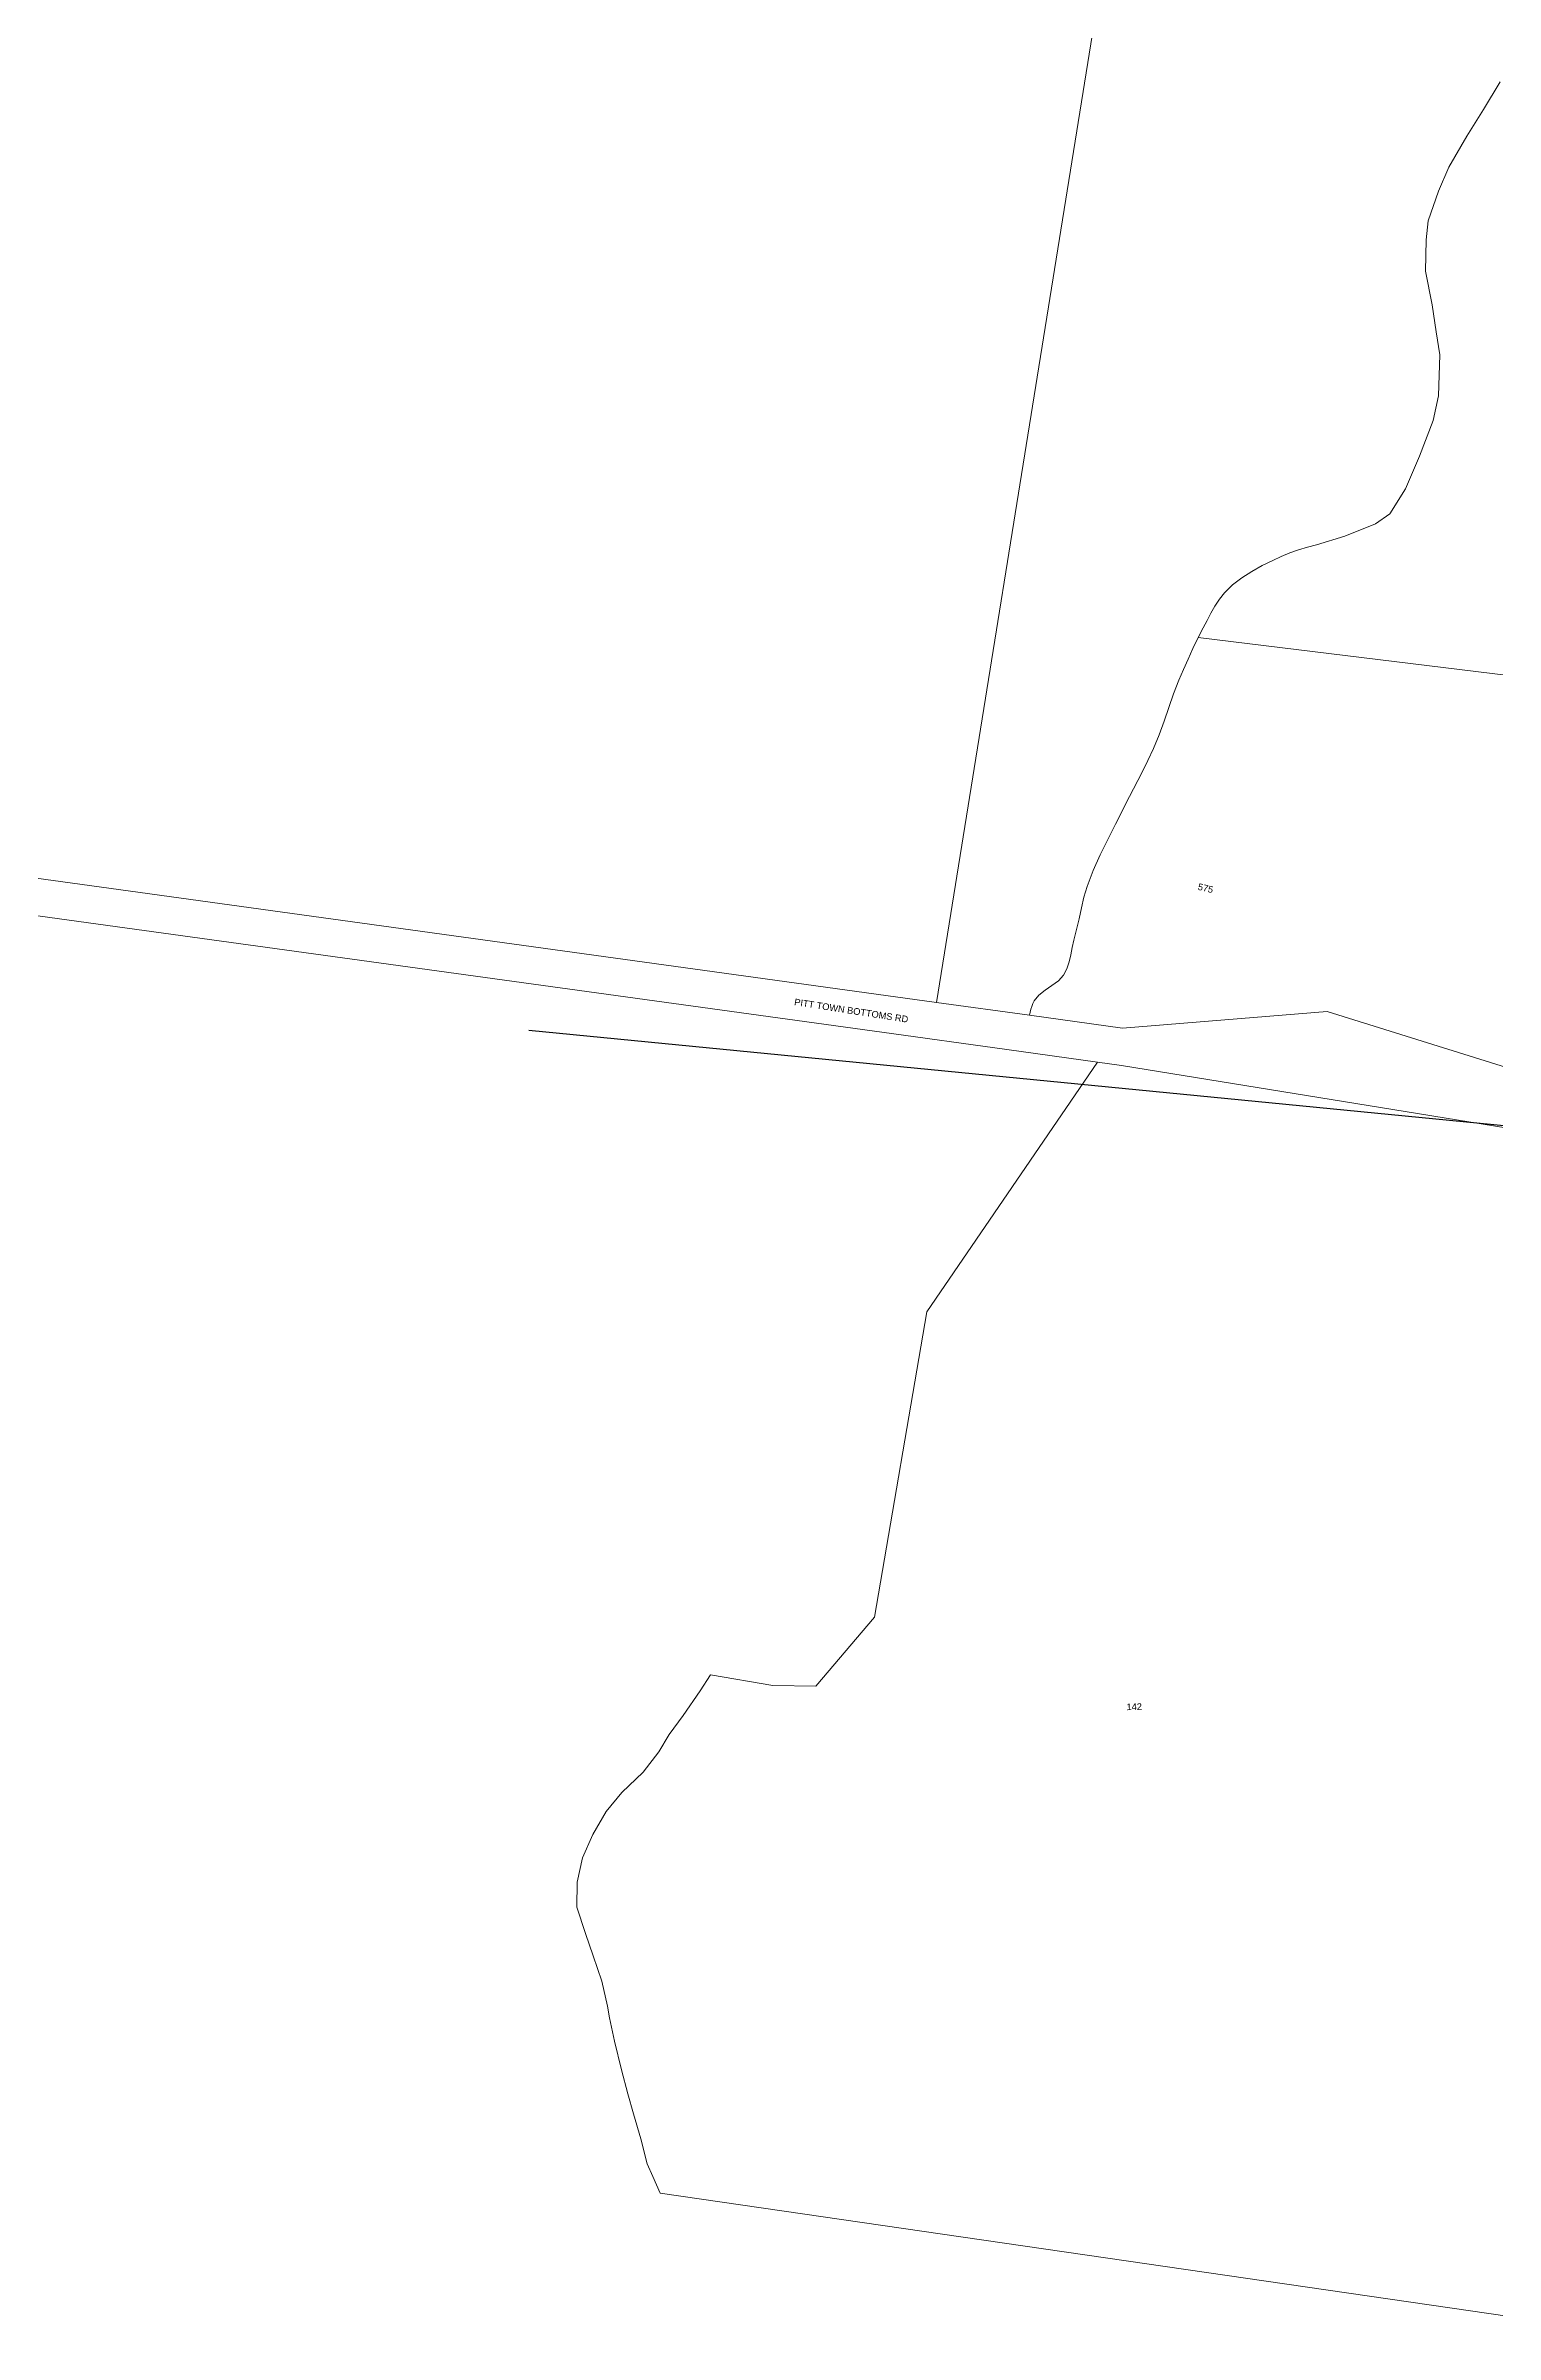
# Model space of a CAD drawing. Header units: metres. Extents: x 300152 to 302458, y 6282738 to 6284604.
# Drawn here: x 300546 to 300939, y 6282738 to 6283359 of the extents above; entities that cross this region are included whole.
import ezdxf

# ---------------------------------------------------------------- set-up
doc = ezdxf.new("R2010")
doc.units = ezdxf.units.M
doc.layers.add('Cadastre Land Parcels_SP_EXT', color=9, linetype='Continuous', lineweight=5)
doc.layers.add('Cadastre Roads_SP_EXT', color=9, linetype='Continuous', lineweight=5)
doc.layers.add('Services_SP_EXT', color=7, linetype='Continuous')
doc.styles.get("Standard").update_dxf_attribs({"font": 'arial.ttf'})

msp = doc.modelspace()

# ---------------------------------------------------------------- linework, layer by layer
at = {"layer": 'Cadastre Land Parcels_SP_EXT', "linetype": 'Continuous'}
for points in [[(300885.94, 6283710.48), (300787.53, 6283099.4), (300812.77, 6283095.92), (300812.93, 6283096.73), (300813.14, 6283097.53), (300813.4, 6283098.33), (300813.71, 6283099.1), (300814.05, 6283099.85), (300815.27, 6283101.42), (300816.98, 6283102.75), (300818.87, 6283103.98), (300820.65, 6283105.29), (300822.03, 6283106.83), (300822.89, 6283108.55), (300823.5, 6283110.41), (300823.96, 6283112.36), (300824.37, 6283114.35), (300824.84, 6283116.29), (300825.57, 6283119.2), (300826.22, 6283122.14), (300826.86, 6283125.08), (300827.56, 6283128), (300828.4, 6283130.88), (300830.02, 6283135.21), (300831.92, 6283139.46), (300834, 6283143.65), (300836.15, 6283147.82), (300839.89, 6283155.27), (300843.28, 6283161.78), (300844.93, 6283165.06), (300846.47, 6283168.38), (300847.95, 6283172.03), (300849.3, 6283175.75), (300850.6, 6283179.48), (300851.92, 6283183.21), (300853.37, 6283186.88), (300854.59, 6283189.76), (300855.84, 6283192.64), (300857.13, 6283195.5), (300858.48, 6283198.33), (300858.57, 6283198.5), (300859.93, 6283201.1), (300860.98, 6283203.08), (300862.04, 6283205.07), (300863.15, 6283207.03), (300864.37, 6283208.9), (300865.73, 6283210.62), (300867.94, 6283212.78), (300870.45, 6283214.71), (300873.16, 6283216.44), (300875.98, 6283218.01), (300878.82, 6283219.43), (300881.11, 6283220.48), (300883.47, 6283221.44), (300885.87, 6283222.28), (300888.29, 6283223.03), (300890.74, 6283223.66), (300898.43, 6283225.99), (300906.76, 6283229.36), (300910.62, 6283232.09), (300914.85, 6283238.84), (300918.67, 6283247.68), (300922.43, 6283257.42), (300923.86, 6283264.12), (300924.25, 6283275.18), (300923.2, 6283281.44), (300922.09, 6283288.8), (300920.28, 6283297.93), (300920.5, 6283306.46), (300921.02, 6283311.61), (300923.88, 6283319.69), (300926.62, 6283326.17), (300931.57, 6283334.57), (300936.07, 6283341.84), (300940.57, 6283349.31)], [(300940.57, 6283349.31), (300936.07, 6283341.84), (300931.57, 6283334.57), (300926.62, 6283326.17), (300923.88, 6283319.69), (300921.02, 6283311.61), (300920.5, 6283306.46), (300920.28, 6283297.93), (300922.09, 6283288.8), (300923.2, 6283281.44), (300924.25, 6283275.18), (300923.86, 6283264.12), (300922.43, 6283257.42), (300918.67, 6283247.68), (300914.85, 6283238.84), (300910.62, 6283232.09), (300906.76, 6283229.36), (300898.43, 6283225.99), (300890.74, 6283223.66), (300888.29, 6283223.03), (300885.87, 6283222.28), (300883.47, 6283221.44), (300881.11, 6283220.48), (300878.82, 6283219.43), (300875.98, 6283218.01), (300873.16, 6283216.44), (300870.45, 6283214.71), (300867.94, 6283212.78), (300865.73, 6283210.62), (300864.37, 6283208.9), (300863.15, 6283207.03), (300862.04, 6283205.07), (300860.98, 6283203.08), (300859.93, 6283201.1), (300858.57, 6283198.5), (301138.77, 6283164.21)], [(301138.77, 6283164.21), (300858.57, 6283198.5), (300858.48, 6283198.33), (300857.13, 6283195.5), (300855.84, 6283192.64), (300854.59, 6283189.76), (300853.37, 6283186.88), (300851.92, 6283183.21), (300850.6, 6283179.48), (300849.3, 6283175.75), (300847.95, 6283172.03), (300846.47, 6283168.38), (300844.93, 6283165.06), (300843.28, 6283161.78), (300839.89, 6283155.27), (300836.15, 6283147.82), (300834, 6283143.65), (300831.92, 6283139.46), (300830.02, 6283135.21), (300828.4, 6283130.88), (300827.56, 6283128), (300826.86, 6283125.08), (300826.22, 6283122.14), (300825.57, 6283119.2), (300824.84, 6283116.29), (300824.37, 6283114.35), (300823.96, 6283112.36), (300823.5, 6283110.41), (300822.89, 6283108.55), (300822.03, 6283106.83), (300820.65, 6283105.29), (300818.87, 6283103.98), (300816.98, 6283102.75), (300815.27, 6283101.42), (300814.05, 6283099.85), (300813.71, 6283099.1), (300813.4, 6283098.33), (300813.14, 6283097.53), (300812.93, 6283096.73), (300812.77, 6283095.92), (300838.04, 6283092.44), (300893.64, 6283096.97), (300956.5, 6283077.32)], [(301006.37, 6283054.94), (300837.76, 6283082.32), (300831.22, 6283083.22), (300784.88, 6283015.38), (300770.71, 6282932.52), (300754.76, 6282913.78), (300743.02, 6282913.95), (300726.11, 6282916.86), (300723.35, 6282912.49), (300718.71, 6282905.82), (300714.89, 6282900.69), (300712.05, 6282895.92), (300707.84, 6282890.47), (300702.04, 6282884.94), (300697.82, 6282879.79), (300694.16, 6282873.47), (300691.4, 6282867.2), (300689.87, 6282860.6), (300689.85, 6282853.78), (300692.15, 6282846.59), (300694.29, 6282840.59), (300696.57, 6282833.7), (300698.16, 6282826.87), (300698.73, 6282823.69), (300700.09, 6282817.35), (300701.92, 6282809.63), (300703.68, 6282803.11), (300705.19, 6282797.68), (300707.17, 6282790.88), (300708.95, 6282784.06), (300710.45, 6282780.63), (300712.46, 6282776.13), (300976.22, 6282737.83)]]:
    msp.add_lwpolyline(points, dxfattribs=at)
at = {"layer": 'Cadastre Roads_SP_EXT', "linetype": 'Continuous'}
msp.add_lwpolyline([(300956.5, 6283077.32), (300893.64, 6283096.97), (300838.04, 6283092.44), (300812.77, 6283095.92), (300812.77, 6283095.92), (300787.53, 6283099.4), (300557.48, 6283131.12), (300478.41, 6283142.03), (300452.61, 6283145.58), (300424.68, 6283149.92), (300219.81, 6283181.72), (300210.77, 6283183.12), (300156.6, 6283191.53), (300152.45, 6283192.15), (300152.17, 6283187.13), (300151.89, 6283182.08), (300451.15, 6283135.63), (300484.88, 6283130.98), (300772.64, 6283091.3), (300806.6, 6283086.62), (300831.22, 6283083.22), (300837.76, 6283082.32), (301006.37, 6283054.94)], dxfattribs=at)
at = {"layer": 'Services_SP_EXT'}
msp.add_lwpolyline([(301039.87, 6283056.27), (300676.79, 6283091.74)], dxfattribs=at)

# ---------------------------------------------------------------- texts
at = {"layer": 'Cadastre Land Parcels_SP_EXT'}
for s, rotation, p in [('575', 346.43957, (300858.35, 6283130.04)), ('142', 1.18648, (300839.13, 6282907.25))]:
    msp.add_text(s, height=1.8, rotation=rotation, dxfattribs=at).set_placement(p)
at = {"layer": 'Cadastre Roads_SP_EXT'}
msp.add_text('PITT TOWN BOTTOMS RD', height=1.8, rotation=351.177, dxfattribs=at).set_placement((300748.77, 6283098.69))

doc.saveas('drawing.dxf')
